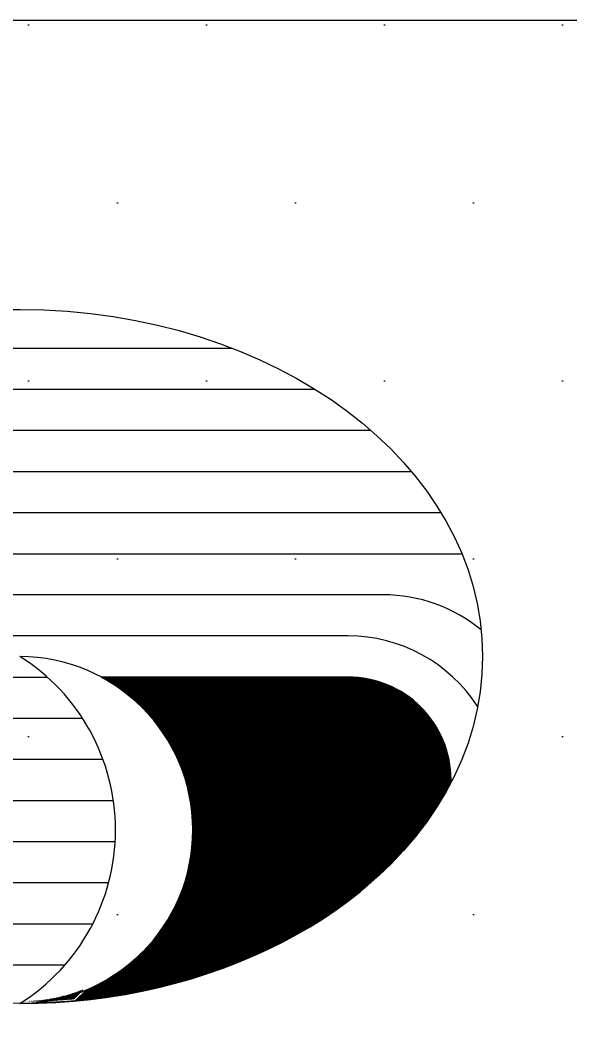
# Model space of a CAD drawing. Header units: millimetres. Extents: x 909 to 159266, y 137 to 21462.
# Drawn here: x 35021.1 to 35104.6, y 11707.7 to 11859.3 of the extents above; entities that cross this region are included whole.
import ezdxf

# ---------------------------------------------------------------- set-up
doc = ezdxf.new("R2010")
doc.units = ezdxf.units.MM
doc.header["$LTSCALE"] = 50
doc.header["$MEASUREMENT"] = 0
doc.layers.add('1', color=1, linetype='Continuous')
doc.layers.add('DIM', color=7, linetype='Continuous')

msp = doc.modelspace()

# ---------------------------------------------------------------- hatches: boundary and pattern name
h = msp.add_hatch()
h.set_pattern_fill('DOTS', color=3, scale=17)
h.set_pattern_definition([(0, (-106068.216, 86937.806), (13.49375, 26.9875), [0, -26.9875])])
h.paths.add_polyline_path([(34015.02, 11859.33), (36315.02, 11859.33), (36315.02, 11659.33), (34015.02, 11659.33)])

# ---------------------------------------------------------------- linework, layer by layer
at = {"color": 5}
for p, q in [((35033.54, 11759.66), (35033.58, 11759.69)), ((35033.63, 11759.61), (35033.72, 11759.69)), ((35033.72, 11759.56), (35033.86, 11759.69)), ((35033.81, 11759.51), (35033.99, 11759.69)), ((35033.9, 11759.46), (35034.13, 11759.69)), ((35033.99, 11759.41), (35034.27, 11759.69)), ((35034.08, 11759.36), (35034.41, 11759.69)), ((35034.16, 11759.31), (35034.54, 11759.69)), ((35034.25, 11759.26), (35034.68, 11759.69)), ((35034.34, 11759.21), (35034.82, 11759.69)), ((35034.43, 11759.16), (35034.96, 11759.69)), ((35034.51, 11759.11), (35035.1, 11759.69)), ((35034.6, 11759.06), (35035.23, 11759.69)), ((35034.68, 11759.01), (35035.37, 11759.69)), ((35034.77, 11758.95), (35035.51, 11759.69)), ((35034.85, 11758.9), (35035.65, 11759.69)), ((35034.94, 11758.85), (35035.79, 11759.69)), ((35035.02, 11758.8), (35035.92, 11759.69)), ((35035.11, 11758.74), (35036.06, 11759.69)), ((35035.19, 11758.69), (35036.2, 11759.69)), ((35035.28, 11758.63), (35036.34, 11759.69)), ((35035.36, 11758.58), (35036.47, 11759.69)), ((35035.44, 11758.53), (35036.61, 11759.69)), ((35035.53, 11758.47), (35036.75, 11759.69)), ((35035.61, 11758.42), (35036.89, 11759.69)), ((35035.69, 11758.36), (35037.03, 11759.69)), ((35035.78, 11758.31), (35037.16, 11759.69)), ((35035.86, 11758.25), (35037.3, 11759.69)), ((35035.94, 11758.19), (35037.44, 11759.69)), ((35036.02, 11758.14), (35037.58, 11759.69)), ((35036.1, 11758.08), (35037.71, 11759.69)), ((35036.18, 11758.03), (35037.85, 11759.69)), ((35036.26, 11757.97), (35037.99, 11759.69)), ((35036.35, 11757.91), (35038.13, 11759.69)), ((35036.43, 11757.85), (35038.27, 11759.69)), ((35036.51, 11757.8), (35038.4, 11759.69)), ((35036.59, 11757.74), (35038.54, 11759.69)), ((35036.66, 11757.68), (35038.68, 11759.69)), ((35036.74, 11757.62), (35038.82, 11759.69)), ((35036.82, 11757.56), (35038.95, 11759.69)), ((35036.9, 11757.5), (35039.09, 11759.69)), ((35036.98, 11757.44), (35039.23, 11759.69)), ((35037.06, 11757.38), (35039.37, 11759.69)), ((35037.14, 11757.32), (35039.51, 11759.69)), ((35037.21, 11757.26), (35039.64, 11759.69)), ((35037.29, 11757.2), (35039.78, 11759.69)), ((35037.37, 11757.14), (35039.92, 11759.69)), ((35037.44, 11757.08), (35040.06, 11759.69)), ((35037.52, 11757.02), (35040.19, 11759.69)), ((35037.6, 11756.96), (35040.33, 11759.69)), ((35037.67, 11756.9), (35040.47, 11759.69)), ((35037.75, 11756.83), (35040.61, 11759.69)), ((35037.83, 11756.77), (35040.75, 11759.69)), ((35037.9, 11756.71), (35040.88, 11759.69)), ((35037.98, 11756.65), (35041.02, 11759.69)), ((35038.05, 11756.58), (35041.16, 11759.69)), ((35038.12, 11756.52), (35041.3, 11759.69)), ((35038.2, 11756.46), (35041.43, 11759.69)), ((35038.27, 11756.39), (35041.57, 11759.69)), ((35038.35, 11756.33), (35041.71, 11759.69)), ((35038.42, 11756.27), (35041.85, 11759.69)), ((35038.49, 11756.2), (35041.99, 11759.69)), ((35038.57, 11756.14), (35042.12, 11759.69)), ((35038.64, 11756.07), (35042.26, 11759.69)), ((35038.71, 11756.01), (35042.4, 11759.69)), ((35038.78, 11755.94), (35042.54, 11759.69)), ((35038.86, 11755.87), (35042.68, 11759.69)), ((35038.93, 11755.81), (35042.81, 11759.69)), ((35039, 11755.74), (35042.95, 11759.69)), ((35039.07, 11755.67), (35043.09, 11759.69)), ((35039.14, 11755.61), (35043.23, 11759.69)), ((35039.21, 11755.54), (35043.36, 11759.69)), ((35039.28, 11755.47), (35043.5, 11759.69)), ((35039.35, 11755.41), (35043.64, 11759.69)), ((35039.42, 11755.34), (35043.78, 11759.69)), ((35039.49, 11755.27), (35043.92, 11759.69)), ((35039.56, 11755.2), (35044.05, 11759.69)), ((35039.63, 11755.13), (35044.19, 11759.69)), ((35039.7, 11755.06), (35044.33, 11759.69)), ((35039.77, 11754.99), (35044.47, 11759.69)), ((35039.84, 11754.92), (35044.6, 11759.69)), ((35039.9, 11754.86), (35044.74, 11759.69)), ((35039.97, 11754.79), (35044.88, 11759.69)), ((35040.04, 11754.71), (35045.02, 11759.69)), ((35040.11, 11754.64), (35045.16, 11759.69)), ((35040.17, 11754.57), (35045.29, 11759.69)), ((35040.24, 11754.5), (35045.43, 11759.69)), ((35040.31, 11754.43), (35045.57, 11759.69)), ((35040.37, 11754.36), (35045.71, 11759.69)), ((35040.44, 11754.29), (35045.84, 11759.69)), ((35040.51, 11754.22), (35045.98, 11759.69)), ((35040.57, 11754.14), (35046.12, 11759.69)), ((35040.64, 11754.07), (35046.26, 11759.69)), ((35040.7, 11754), (35046.4, 11759.69)), ((35040.77, 11753.93), (35046.53, 11759.69)), ((35040.83, 11753.85), (35046.67, 11759.69)), ((35040.89, 11753.78), (35046.81, 11759.69)), ((35040.96, 11753.71), (35046.95, 11759.69)), ((35041.02, 11753.63), (35047.08, 11759.69)), ((35041.09, 11753.56), (35047.22, 11759.69)), ((35041.15, 11753.48), (35047.36, 11759.69)), ((35041.21, 11753.41), (35047.5, 11759.69)), ((35041.27, 11753.33), (35047.64, 11759.69)), ((35041.34, 11753.26), (35047.77, 11759.69)), ((35041.4, 11753.18), (35047.91, 11759.69)), ((35041.46, 11753.11), (35048.05, 11759.69)), ((35041.52, 11753.03), (35048.19, 11759.69)), ((35041.58, 11752.95), (35048.32, 11759.69)), ((35041.65, 11752.88), (35048.46, 11759.69)), ((35041.71, 11752.8), (35048.6, 11759.69)), ((35041.77, 11752.72), (35048.74, 11759.69)), ((35041.83, 11752.65), (35048.88, 11759.69)), ((35041.89, 11752.57), (35049.01, 11759.69)), ((35041.95, 11752.49), (35049.15, 11759.69)), ((35042.01, 11752.41), (35049.29, 11759.69)), ((35042.07, 11752.33), (35049.43, 11759.69)), ((35042.13, 11752.25), (35049.57, 11759.69)), ((35042.18, 11752.18), (35049.7, 11759.69)), ((35042.24, 11752.1), (35049.84, 11759.69)), ((35042.3, 11752.02), (35049.98, 11759.69)), ((35042.36, 11751.94), (35050.12, 11759.69)), ((35042.42, 11751.86), (35050.25, 11759.69)), ((35042.47, 11751.78), (35050.39, 11759.69)), ((35042.53, 11751.7), (35050.53, 11759.69)), ((35042.59, 11751.61), (35050.67, 11759.69)), ((35042.65, 11751.53), (35050.81, 11759.69)), ((35042.7, 11751.45), (35050.94, 11759.69)), ((35042.76, 11751.37), (35051.08, 11759.69)), ((35042.81, 11751.29), (35051.22, 11759.69)), ((35042.87, 11751.21), (35051.36, 11759.69)), ((35042.93, 11751.12), (35051.49, 11759.69)), ((35042.98, 11751.04), (35051.63, 11759.69)), ((35043.03, 11750.96), (35051.77, 11759.69)), ((35043.09, 11750.88), (35051.91, 11759.69)), ((35043.14, 11750.79), (35052.05, 11759.69)), ((35043.2, 11750.71), (35052.18, 11759.69)), ((35043.25, 11750.62), (35052.32, 11759.69)), ((35043.3, 11750.54), (35052.46, 11759.69)), ((35043.36, 11750.45), (35052.6, 11759.69)), ((35043.41, 11750.37), (35052.73, 11759.69)), ((35043.46, 11750.28), (35052.87, 11759.69)), ((35043.52, 11750.2), (35053.01, 11759.69)), ((35043.57, 11750.11), (35053.15, 11759.69)), ((35043.62, 11750.03), (35053.29, 11759.69)), ((35043.67, 11749.94), (35053.42, 11759.69)), ((35043.72, 11749.85), (35053.56, 11759.69)), ((35043.77, 11749.77), (35053.7, 11759.69)), ((35043.82, 11749.68), (35053.84, 11759.69)), ((35043.87, 11749.59), (35053.97, 11759.69)), ((35043.92, 11749.51), (35054.11, 11759.69)), ((35043.97, 11749.42), (35054.25, 11759.69)), ((35044.02, 11749.33), (35054.39, 11759.69)), ((35044.07, 11749.24), (35054.53, 11759.69)), ((35044.12, 11749.15), (35054.66, 11759.69)), ((35044.17, 11749.06), (35054.8, 11759.69)), ((35044.22, 11748.97), (35054.94, 11759.69)), ((35044.27, 11748.88), (35055.08, 11759.69)), ((35044.31, 11748.79), (35055.21, 11759.69)), ((35044.36, 11748.7), (35055.35, 11759.69)), ((35044.41, 11748.61), (35055.49, 11759.69)), ((35044.46, 11748.52), (35055.63, 11759.69)), ((35044.5, 11748.43), (35055.77, 11759.69)), ((35044.55, 11748.34), (35055.9, 11759.69)), ((35044.6, 11748.25), (35056.04, 11759.69)), ((35044.64, 11748.15), (35056.18, 11759.69)), ((35044.69, 11748.06), (35056.32, 11759.69)), ((35044.73, 11747.97), (35056.46, 11759.69)), ((35044.78, 11747.88), (35056.59, 11759.69)), ((35044.82, 11747.78), (35056.73, 11759.69)), ((35044.87, 11747.69), (35056.87, 11759.69)), ((35044.91, 11747.6), (35057.01, 11759.69)), ((35044.95, 11747.5), (35057.14, 11759.69)), ((35045, 11747.41), (35057.28, 11759.69)), ((35045.04, 11747.31), (35057.42, 11759.69)), ((35045.08, 11747.22), (35057.56, 11759.69)), ((35045.12, 11747.12), (35057.7, 11759.69)), ((35045.17, 11747.03), (35057.83, 11759.69)), ((35045.21, 11746.93), (35057.97, 11759.69)), ((35045.25, 11746.83), (35058.11, 11759.69)), ((35045.29, 11746.74), (35058.25, 11759.69)), ((35045.33, 11746.64), (35058.38, 11759.69)), ((35045.37, 11746.54), (35058.52, 11759.69)), ((35045.41, 11746.44), (35058.66, 11759.69)), ((35045.45, 11746.35), (35058.8, 11759.69)), ((35045.49, 11746.25), (35058.94, 11759.69)), ((35045.53, 11746.15), (35059.07, 11759.69)), ((35045.57, 11746.05), (35059.21, 11759.69)), ((35045.61, 11745.95), (35059.35, 11759.69)), ((35045.65, 11745.85), (35059.49, 11759.69)), ((35045.68, 11745.75), (35059.62, 11759.69)), ((35045.72, 11745.65), (35059.76, 11759.69)), ((35045.76, 11745.55), (35059.9, 11759.69)), ((35045.79, 11745.45), (35060.04, 11759.69)), ((35045.83, 11745.35), (35060.18, 11759.69)), ((35045.87, 11745.25), (35060.31, 11759.69)), ((35045.9, 11745.14), (35060.45, 11759.69)), ((35045.94, 11745.04), (35060.59, 11759.69)), ((35045.97, 11744.94), (35060.73, 11759.69)), ((35046.01, 11744.84), (35060.86, 11759.69)), ((35046.04, 11744.73), (35061, 11759.69)), ((35046.08, 11744.63), (35061.14, 11759.69)), ((35046.11, 11744.52), (35061.28, 11759.69)), ((35046.14, 11744.42), (35061.42, 11759.69)), ((35046.18, 11744.32), (35061.55, 11759.69)), ((35046.21, 11744.21), (35061.69, 11759.69)), ((35046.24, 11744.1), (35061.83, 11759.69)), ((35046.27, 11744), (35061.97, 11759.69)), ((35046.3, 11743.89), (35062.1, 11759.69)), ((35046.33, 11743.78), (35062.24, 11759.69)), ((35046.36, 11743.68), (35062.38, 11759.69)), ((35046.4, 11743.57), (35062.52, 11759.69)), ((35046.42, 11743.46), (35062.66, 11759.69)), ((35046.45, 11743.35), (35062.79, 11759.69)), ((35046.48, 11743.25), (35062.93, 11759.69)), ((35046.51, 11743.14), (35063.07, 11759.69)), ((35046.54, 11743.03), (35063.21, 11759.69)), ((35046.57, 11742.92), (35063.35, 11759.69)), ((35046.6, 11742.81), (35063.48, 11759.69)), ((35046.62, 11742.7), (35063.62, 11759.69)), ((35046.65, 11742.58), (35063.76, 11759.69)), ((35046.68, 11742.47), (35063.9, 11759.69)), ((35046.7, 11742.36), (35064.03, 11759.69)), ((35046.73, 11742.25), (35064.17, 11759.69)), ((35046.74, 11730.83), (35075.06, 11759.14)), ((35046.75, 11742.14), (35064.31, 11759.69)), ((35046.78, 11742.02), (35064.45, 11759.69)), ((35046.78, 11731), (35074.95, 11759.17)), ((35046.8, 11741.91), (35064.59, 11759.69)), ((35046.82, 11741.79), (35064.72, 11759.69)), ((35046.82, 11731.18), (35074.84, 11759.2)), ((35046.85, 11741.68), (35064.86, 11759.69)), ((35046.85, 11731.35), (35074.73, 11759.22)), ((35046.87, 11741.57), (35065, 11759.69)), ((35046.89, 11741.45), (35065.14, 11759.69)), ((35046.89, 11731.52), (35074.62, 11759.25)), ((35046.91, 11741.33), (35065.27, 11759.69)), ((35046.92, 11731.69), (35074.51, 11759.28)), ((35046.94, 11741.22), (35065.41, 11759.69)), ((35046.95, 11731.86), (35074.39, 11759.3)), ((35046.96, 11741.1), (35065.55, 11759.69)), ((35046.98, 11740.98), (35065.69, 11759.69)), ((35046.98, 11732.03), (35074.28, 11759.33)), ((35047, 11740.87), (35065.83, 11759.69)), ((35047.01, 11732.19), (35074.17, 11759.35)), ((35047.02, 11740.75), (35065.96, 11759.69)), ((35047.03, 11732.36), (35074.05, 11759.38)), ((35047.04, 11740.63), (35066.1, 11759.69)), ((35047.06, 11740.51), (35066.24, 11759.69)), ((35047.06, 11732.52), (35073.94, 11759.4)), ((35047.07, 11740.39), (35066.38, 11759.69)), ((35047.08, 11732.68), (35073.82, 11759.42)), ((35047.09, 11740.27), (35066.51, 11759.69)), ((35047.11, 11740.15), (35066.65, 11759.69)), ((35047.11, 11732.84), (35073.71, 11759.44)), ((35047.12, 11740.03), (35066.79, 11759.69)), ((35047.13, 11733), (35073.59, 11759.47)), ((35047.14, 11739.91), (35066.93, 11759.69)), ((35047.15, 11733.16), (35073.47, 11759.49)), ((35047.16, 11739.78), (35067.07, 11759.69)), ((35047.17, 11739.66), (35067.2, 11759.69)), ((35047.17, 11733.32), (35073.35, 11759.5)), ((35047.19, 11739.54), (35067.34, 11759.69)), ((35047.19, 11733.48), (35073.23, 11759.52)), ((35047.2, 11739.41), (35067.48, 11759.69)), ((35047.21, 11739.29), (35067.62, 11759.69)), ((35047.21, 11733.63), (35073.11, 11759.54)), ((35047.22, 11733.79), (35072.99, 11759.56)), ((35047.23, 11739.17), (35067.75, 11759.69)), ((35047.24, 11739.04), (35067.89, 11759.69)), ((35047.24, 11733.94), (35072.87, 11759.57)), ((35047.25, 11738.91), (35068.03, 11759.69)), ((35047.25, 11734.09), (35072.75, 11759.59)), ((35047.26, 11738.79), (35068.17, 11759.69)), ((35047.26, 11734.24), (35072.62, 11759.6)), ((35047.27, 11738.66), (35068.31, 11759.69)), ((35047.28, 11738.53), (35068.44, 11759.69)), ((35047.28, 11734.39), (35072.5, 11759.61)), ((35047.29, 11738.41), (35068.58, 11759.69)), ((35047.29, 11734.54), (35072.37, 11759.63)), ((35047.3, 11738.28), (35068.72, 11759.69)), ((35047.3, 11734.69), (35072.25, 11759.64)), ((35047.31, 11738.15), (35068.86, 11759.69)), ((35047.31, 11734.84), (35072.12, 11759.65)), ((35047.32, 11738.02), (35068.99, 11759.69)), ((35047.32, 11734.99), (35071.99, 11759.66)), ((35047.33, 11737.76), (35069.27, 11759.69)), ((35047.33, 11737.89), (35069.13, 11759.69)), ((35047.33, 11735.28), (35071.73, 11759.67)), ((35047.33, 11735.13), (35071.86, 11759.67)), ((35047.34, 11737.49), (35069.55, 11759.69)), ((35047.34, 11737.62), (35069.41, 11759.69)), ((35047.34, 11735.42), (35071.6, 11759.68)), ((35047.35, 11737.22), (35069.82, 11759.69)), ((35047.35, 11737.36), (35069.68, 11759.69)), ((35047.35, 11735.85), (35071.2, 11759.69)), ((35047.35, 11735.71), (35071.33, 11759.69)), ((35047.35, 11735.56), (35071.47, 11759.68)), ((35047.36, 11736.95), (35070.1, 11759.69)), ((35047.36, 11737.09), (35069.96, 11759.69)), ((35047.36, 11736.41), (35070.65, 11759.69)), ((35047.36, 11736.54), (35070.51, 11759.69)), ((35047.36, 11736.68), (35070.37, 11759.69)), ((35047.36, 11736.82), (35070.24, 11759.69)), ((35047.36, 11736.27), (35070.79, 11759.69)), ((35047.36, 11736.13), (35070.92, 11759.69)), ((35047.36, 11735.99), (35071.06, 11759.69)), ((35042.98, 11721.97), (35078.66, 11757.65)), ((35043.24, 11722.36), (35078.57, 11757.69)), ((35043.47, 11722.73), (35078.48, 11757.74)), ((35043.68, 11723.08), (35078.39, 11757.79)), ((35043.87, 11723.41), (35078.3, 11757.84)), ((35044.05, 11723.73), (35078.21, 11757.89)), ((35044.22, 11724.03), (35078.12, 11757.94)), ((35044.37, 11724.32), (35078.03, 11757.98)), ((35044.52, 11724.61), (35077.94, 11758.03)), ((35044.66, 11724.88), (35077.85, 11758.08)), ((35044.79, 11725.15), (35077.76, 11758.12)), ((35044.91, 11725.41), (35077.66, 11758.17)), ((35045.03, 11725.67), (35077.57, 11758.21)), ((35045.14, 11725.91), (35077.48, 11758.25)), ((35045.24, 11726.16), (35077.38, 11758.3)), ((35045.34, 11726.4), (35077.29, 11758.34)), ((35045.44, 11726.63), (35077.19, 11758.38)), ((35045.53, 11726.86), (35077.1, 11758.42)), ((35045.62, 11727.08), (35077, 11758.47)), ((35045.7, 11727.31), (35076.9, 11758.51)), ((35045.78, 11727.52), (35076.8, 11758.55)), ((35045.86, 11727.74), (35076.71, 11758.59)), ((35045.93, 11727.95), (35076.61, 11758.62)), ((35046, 11728.16), (35076.51, 11758.66)), ((35046.07, 11728.36), (35076.41, 11758.7)), ((35046.14, 11728.57), (35076.31, 11758.74)), ((35046.2, 11728.77), (35076.21, 11758.77)), ((35046.26, 11728.97), (35076.11, 11758.81)), ((35046.32, 11729.16), (35076, 11758.85)), ((35046.37, 11729.35), (35075.9, 11758.88)), ((35046.43, 11729.54), (35075.8, 11758.92)), ((35046.48, 11729.73), (35075.69, 11758.95)), ((35046.53, 11729.92), (35075.59, 11758.98)), ((35046.57, 11730.11), (35075.48, 11759.02)), ((35046.62, 11730.29), (35075.38, 11759.05)), ((35046.66, 11730.47), (35075.27, 11759.08)), ((35046.7, 11730.65), (35075.16, 11759.11)), ((35032.76, 11710.92), (35079.18, 11757.34)), ((35032.92, 11710.94), (35079.26, 11757.28)), ((35033.08, 11710.96), (35079.35, 11757.23)), ((35033.24, 11710.98), (35079.43, 11757.18)), ((35033.39, 11711), (35079.51, 11757.12)), ((35033.55, 11711.02), (35079.6, 11757.07)), ((35033.71, 11711.04), (35079.68, 11757.01)), ((35033.87, 11711.07), (35079.76, 11756.95)), ((35034.03, 11711.09), (35079.84, 11756.9)), ((35034.19, 11711.11), (35079.92, 11756.84)), ((35034.35, 11711.13), (35080, 11756.78)), ((35034.52, 11711.16), (35080.08, 11756.73)), ((35034.68, 11711.18), (35080.16, 11756.67)), ((35034.84, 11711.21), (35080.24, 11756.61)), ((35035, 11711.23), (35080.32, 11756.55)), ((35035.16, 11711.25), (35080.4, 11756.49)), ((35035.33, 11711.28), (35080.48, 11756.43)), ((35035.49, 11711.31), (35080.56, 11756.37)), ((35035.65, 11711.33), (35080.63, 11756.31)), ((35035.82, 11711.36), (35080.71, 11756.25)), ((35035.98, 11711.38), (35080.78, 11756.19)), ((35036.15, 11711.41), (35080.86, 11756.13)), ((35040.62, 11718.92), (35079.09, 11757.39)), ((35041.44, 11719.88), (35079.01, 11757.44)), ((35041.96, 11720.53), (35078.92, 11757.49)), ((35042.36, 11721.07), (35078.83, 11757.54)), ((35042.69, 11721.54), (35078.75, 11757.59)), ((35036.31, 11711.44), (35080.94, 11756.06)), ((35036.48, 11711.47), (35081.01, 11756)), ((35036.64, 11711.49), (35081.09, 11755.94)), ((35036.81, 11711.52), (35081.16, 11755.87)), ((35036.97, 11711.55), (35081.23, 11755.81)), ((35037.14, 11711.58), (35081.31, 11755.74)), ((35037.31, 11711.61), (35081.38, 11755.68)), ((35037.48, 11711.64), (35081.45, 11755.61)), ((35037.64, 11711.67), (35081.52, 11755.55)), ((35037.81, 11711.7), (35081.59, 11755.48)), ((35037.98, 11711.73), (35081.66, 11755.41)), ((35038.15, 11711.76), (35081.74, 11755.35)), ((35038.32, 11711.79), (35081.81, 11755.28)), ((35038.49, 11711.83), (35081.87, 11755.21)), ((35038.66, 11711.86), (35081.94, 11755.14)), ((35038.83, 11711.89), (35082.01, 11755.07)), ((35039, 11711.93), (35082.08, 11755)), ((35039.18, 11711.96), (35082.15, 11754.93)), ((35039.35, 11712), (35082.22, 11754.86)), ((35039.52, 11712.03), (35082.28, 11754.79)), ((35039.69, 11712.07), (35082.35, 11754.72)), ((35039.87, 11712.1), (35082.42, 11754.65)), ((35040.04, 11712.14), (35082.48, 11754.58)), ((35040.22, 11712.18), (35082.55, 11754.51)), ((35040.39, 11712.21), (35082.61, 11754.43)), ((35040.57, 11712.25), (35082.68, 11754.36)), ((35040.74, 11712.29), (35082.74, 11754.29)), ((35040.92, 11712.33), (35082.8, 11754.21)), ((35041.1, 11712.37), (35082.87, 11754.14)), ((35041.27, 11712.41), (35082.93, 11754.06)), ((35041.45, 11712.45), (35082.99, 11753.99)), ((35041.63, 11712.49), (35083.05, 11753.91)), ((35041.81, 11712.53), (35083.12, 11753.83)), ((35041.99, 11712.57), (35083.18, 11753.76)), ((35042.17, 11712.61), (35083.24, 11753.68)), ((35042.35, 11712.65), (35083.3, 11753.6)), ((35042.53, 11712.7), (35083.36, 11753.52)), ((35042.71, 11712.74), (35083.42, 11753.44)), ((35042.9, 11712.79), (35083.48, 11753.37)), ((35043.08, 11712.83), (35083.53, 11753.29)), ((35043.26, 11712.88), (35083.59, 11753.21)), ((35043.44, 11712.92), (35083.65, 11753.13)), ((35043.63, 11712.97), (35083.71, 11753.05)), ((35043.81, 11713.02), (35083.76, 11752.96)), ((35044, 11713.06), (35083.82, 11752.88)), ((35044.19, 11713.11), (35083.87, 11752.8)), ((35044.37, 11713.16), (35083.93, 11752.72)), ((35044.56, 11713.21), (35083.98, 11752.63)), ((35044.75, 11713.26), (35084.04, 11752.55)), ((35044.94, 11713.31), (35084.09, 11752.47)), ((35045.13, 11713.36), (35084.15, 11752.38)), ((35045.32, 11713.41), (35084.2, 11752.3)), ((35045.51, 11713.47), (35084.25, 11752.21)), ((35045.7, 11713.52), (35084.3, 11752.13)), ((35045.89, 11713.57), (35084.35, 11752.04)), ((35046.08, 11713.63), (35084.4, 11751.95)), ((35046.27, 11713.68), (35084.46, 11751.87)), ((35046.47, 11713.74), (35084.51, 11751.78)), ((35046.66, 11713.8), (35084.55, 11751.69)), ((35046.86, 11713.85), (35084.6, 11751.6)), ((35047.05, 11713.91), (35084.65, 11751.51)), ((35047.25, 11713.97), (35084.7, 11751.42)), ((35047.45, 11714.03), (35084.75, 11751.33)), ((35047.65, 11714.09), (35084.8, 11751.24)), ((35047.84, 11714.15), (35084.84, 11751.15)), ((35048.04, 11714.21), (35084.89, 11751.06)), ((35048.24, 11714.28), (35084.93, 11750.97)), ((35048.45, 11714.34), (35084.98, 11750.87)), ((35048.65, 11714.4), (35085.02, 11750.78)), ((35048.85, 11714.47), (35085.07, 11750.69)), ((35049.05, 11714.54), (35085.11, 11750.59)), ((35049.26, 11714.6), (35085.15, 11750.5)), ((35049.46, 11714.67), (35085.2, 11750.4)), ((35049.67, 11714.74), (35085.24, 11750.31)), ((35049.88, 11714.81), (35085.28, 11750.21)), ((35050.09, 11714.88), (35085.32, 11750.11)), ((35050.3, 11714.95), (35085.36, 11750.01)), ((35050.51, 11715.02), (35085.4, 11749.92)), ((35050.72, 11715.1), (35085.44, 11749.82)), ((35050.93, 11715.17), (35085.48, 11749.72)), ((35051.14, 11715.25), (35085.52, 11749.62)), ((35051.36, 11715.32), (35085.55, 11749.52)), ((35051.57, 11715.4), (35085.59, 11749.42)), ((35051.79, 11715.48), (35085.63, 11749.32)), ((35052, 11715.56), (35085.66, 11749.22)), ((35052.22, 11715.64), (35085.7, 11749.11)), ((35052.44, 11715.72), (35085.73, 11749.01)), ((35052.66, 11715.8), (35085.77, 11748.91)), ((35052.88, 11715.89), (35085.8, 11748.8)), ((35053.11, 11715.97), (35085.83, 11748.7)), ((35053.33, 11716.06), (35085.87, 11748.59)), ((35053.56, 11716.14), (35085.9, 11748.48)), ((35053.78, 11716.23), (35085.93, 11748.38)), ((35054.01, 11716.32), (35085.96, 11748.27)), ((35054.24, 11716.42), (35085.99, 11748.16)), ((35054.47, 11716.51), (35086.02, 11748.05)), ((35054.71, 11716.6), (35086.04, 11747.94)), ((35054.94, 11716.7), (35086.07, 11747.83)), ((35055.17, 11716.8), (35086.1, 11747.72)), ((35055.41, 11716.9), (35086.13, 11747.61)), ((35055.65, 11717), (35086.15, 11747.5)), ((35055.89, 11717.1), (35086.18, 11747.38)), ((35056.13, 11717.2), (35086.2, 11747.27)), ((35056.37, 11717.31), (35086.22, 11747.16)), ((35056.62, 11717.41), (35086.25, 11747.04)), ((35056.87, 11717.52), (35086.27, 11746.93)), ((35057.11, 11717.63), (35086.29, 11746.81)), ((35057.36, 11717.75), (35086.31, 11746.69)), ((35057.62, 11717.86), (35086.33, 11746.57)), ((35057.87, 11717.98), (35086.35, 11746.45)), ((35058.13, 11718.1), (35086.36, 11746.33)), ((35058.39, 11718.22), (35086.38, 11746.21)), ((35058.65, 11718.34), (35086.4, 11746.09)), ((35058.91, 11718.47), (35086.41, 11745.97)), ((35059.18, 11718.59), (35086.43, 11745.85)), ((35059.44, 11718.72), (35086.44, 11745.72)), ((35059.72, 11718.86), (35086.45, 11745.6)), ((35059.99, 11718.99), (35086.47, 11745.47)), ((35060.27, 11719.13), (35086.48, 11745.34)), ((35060.54, 11719.27), (35086.49, 11745.21)), ((35060.83, 11719.42), (35086.49, 11745.09)), ((35061.11, 11719.57), (35086.5, 11744.96)), ((35061.4, 11719.72), (35086.51, 11744.82)), ((35061.69, 11719.87), (35086.51, 11744.69)), ((35061.99, 11720.03), (35086.52, 11744.56)), ((35062.29, 11720.19), (35086.52, 11744.42)), ((35062.59, 11720.36), (35086.52, 11744.29)), ((35062.9, 11720.53), (35086.53, 11744.15)), ((35063.21, 11720.7), (35086.53, 11744.01)), ((35063.53, 11720.88), (35086.69, 11744.04)), ((35063.85, 11721.06), (35086.54, 11743.76)), ((35064.18, 11721.25), (35086.39, 11743.47)), ((35064.51, 11721.45), (35086.24, 11743.17)), ((35064.85, 11721.65), (35086.07, 11742.87)), ((35065.19, 11721.86), (35085.9, 11742.57)), ((35065.55, 11722.07), (35085.73, 11742.25)), ((35065.91, 11722.29), (35085.54, 11741.93)), ((35066.28, 11722.52), (35085.35, 11741.6)), ((35066.65, 11722.76), (35085.15, 11741.26)), ((35067.04, 11723.01), (35084.94, 11740.91)), ((35067.44, 11723.27), (35084.72, 11740.55)), ((35067.85, 11723.54), (35084.49, 11740.18)), ((35068.27, 11723.83), (35084.24, 11739.8)), ((35068.71, 11724.13), (35083.98, 11739.4)), ((35069.16, 11724.45), (35083.7, 11738.98)), ((35069.64, 11724.79), (35083.4, 11738.54)), ((35070.14, 11725.15), (35083.07, 11738.08)), ((35070.67, 11725.54), (35082.72, 11737.59)), ((35071.23, 11725.97), (35082.33, 11737.07)), ((35071.85, 11726.44), (35081.9, 11736.49)), ((35072.52, 11726.97), (35081.4, 11735.86)), ((35073.28, 11727.6), (35080.82, 11735.14)), ((35074.2, 11728.38), (35080.08, 11734.26)), ((35075.47, 11729.51), (35078.98, 11733.03)), ((35032.6, 11710.9), (35038.64, 11716.93)), ((35032.13, 11710.84), (35036.49, 11715.2)), ((35032.29, 11710.86), (35037.02, 11715.6)), ((35032.45, 11710.88), (35037.68, 11716.11)), ((35031.2, 11710.74), (35034.15, 11713.68)), ((35031.36, 11710.75), (35034.48, 11713.88)), ((35031.51, 11710.77), (35034.83, 11714.09)), ((35031.67, 11710.79), (35035.19, 11714.32)), ((35031.82, 11710.81), (35035.59, 11714.57)), ((35031.98, 11710.82), (35036.01, 11714.86)), ((35029.12, 11710.83), (35030.45, 11712.17)), ((35029.25, 11710.85), (35030.66, 11712.25)), ((35029.52, 11710.57), (35031.16, 11712.21)), ((35029.67, 11710.58), (35031.4, 11712.31)), ((35029.82, 11710.6), (35031.64, 11712.42)), ((35029.97, 11710.61), (35031.89, 11712.53)), ((35030.13, 11710.63), (35032.15, 11712.65)), ((35030.28, 11710.64), (35032.41, 11712.77)), ((35030.43, 11710.66), (35032.67, 11712.9)), ((35030.58, 11710.67), (35032.95, 11713.04)), ((35030.74, 11710.69), (35033.23, 11713.18)), ((35030.89, 11710.7), (35033.53, 11713.34)), ((35031.05, 11710.72), (35033.83, 11713.51)), ((35023.86, 11710.54), (35023.94, 11710.62)), ((35023.99, 11710.55), (35024.08, 11710.63)), ((35024.12, 11710.55), (35024.22, 11710.65)), ((35024.25, 11710.55), (35024.35, 11710.66)), ((35024.37, 11710.56), (35024.49, 11710.68)), ((35024.5, 11710.56), (35024.63, 11710.69)), ((35024.63, 11710.57), (35024.78, 11710.71)), ((35024.76, 11710.57), (35024.92, 11710.73)), ((35024.89, 11710.57), (35025.06, 11710.75)), ((35025.02, 11710.58), (35025.21, 11710.77)), ((35025.15, 11710.58), (35025.35, 11710.79)), ((35025.27, 11710.59), (35025.5, 11710.81)), ((35025.4, 11710.59), (35025.65, 11710.84)), ((35025.53, 11710.6), (35025.8, 11710.86)), ((35025.66, 11710.61), (35025.95, 11710.89)), ((35025.79, 11710.61), (35026.1, 11710.92)), ((35025.92, 11710.62), (35026.25, 11710.95)), ((35026.05, 11710.62), (35026.41, 11710.98)), ((35026.18, 11710.63), (35026.56, 11711.01)), ((35026.32, 11710.64), (35026.72, 11711.04)), ((35026.45, 11710.64), (35026.88, 11711.08)), ((35026.58, 11710.65), (35027.04, 11711.11)), ((35026.71, 11710.66), (35027.2, 11711.15)), ((35026.84, 11710.67), (35027.36, 11711.19)), ((35026.97, 11710.68), (35027.53, 11711.23)), ((35027.11, 11710.68), (35027.69, 11711.27)), ((35027.24, 11710.69), (35027.86, 11711.32)), ((35027.37, 11710.7), (35028.03, 11711.36)), ((35027.5, 11710.71), (35028.2, 11711.41)), ((35027.64, 11710.72), (35028.38, 11711.46)), ((35027.77, 11710.73), (35028.55, 11711.51)), ((35027.9, 11710.74), (35028.73, 11711.57)), ((35028.04, 11710.75), (35028.91, 11711.62)), ((35028.17, 11710.76), (35029.09, 11711.68)), ((35028.31, 11710.77), (35029.28, 11711.74)), ((35028.44, 11710.78), (35029.47, 11711.81)), ((35028.57, 11710.79), (35029.66, 11711.87)), ((35028.71, 11710.8), (35029.85, 11711.94)), ((35028.84, 11710.81), (35030.05, 11712.01)), ((35028.98, 11710.82), (35030.25, 11712.09)), ((35021.98, 11710.52), (35021.98, 11710.52)), ((35022.11, 11710.52), (35022.11, 11710.52)), ((35022.23, 11710.52), (35022.23, 11710.52)), ((35022.35, 11710.52), (35022.36, 11710.53)), ((35022.48, 11710.52), (35022.49, 11710.53)), ((35022.6, 11710.52), (35022.62, 11710.53)), ((35022.73, 11710.52), (35022.74, 11710.54)), ((35022.85, 11710.53), (35022.87, 11710.54)), ((35022.98, 11710.53), (35023, 11710.55)), ((35023.11, 11710.53), (35023.14, 11710.56)), ((35023.23, 11710.53), (35023.27, 11710.57)), ((35023.36, 11710.53), (35023.4, 11710.58)), ((35023.48, 11710.54), (35023.53, 11710.58)), ((35023.61, 11710.54), (35023.67, 11710.6)), ((35023.74, 11710.54), (35023.8, 11710.61))]:
    msp.add_line(p, q, dxfattribs=at)
at = {"color": 4}
for points in [[(35014.33, 11809.58), (35053.29, 11809.58)], [(35010.09, 11803.35), (35065.88, 11803.35)], [(35007.7, 11797.11), (35074.35, 11797.11)], [(35006.7, 11790.87), (35080.49, 11790.87)], [(35006.98, 11784.64), (35084.98, 11784.64)], [(35008.56, 11778.4), (35088.15, 11778.4)], [(34954.14, 11747.22), (35033.74, 11747.22)], [(34957.31, 11740.98), (35035.32, 11740.98)], [(34961.8, 11734.75), (35035.6, 11734.75)], [(34967.95, 11728.51), (35034.6, 11728.51)], [(34976.42, 11722.28), (35032.2, 11722.28)], [(34989.01, 11716.04), (35027.97, 11716.04)]]:
    msp.add_lwpolyline(points, dxfattribs=at)
for points in [[(35091.1, 11766.84, 0.173746), (35076.25, 11772.17), (35011.68, 11772.17)], [(34951.73, 11770.43, 0.255214), (34971.4, 11759.69), (35025.28, 11759.69)], [(35090.57, 11755.19, 0.255214), (35070.89, 11765.93), (35017.02, 11765.93)], [(34951.2, 11758.78, 0.173746), (34966.05, 11753.46), (35030.62, 11753.46)]]:
    msp.add_lwpolyline(points, format="xyb", dxfattribs=at)
at = {"color": 5, "flags": 128}
msp.add_lwpolyline([(35086.53, 11743.72), (35086.53, 11744.1, 0.414214), (35070.93, 11759.69), (35033.48, 11759.69, -0.741736), (35023.6, 11710.32, 0.224896)], format="xyb", dxfattribs=at)
at = {"color": 5}
msp.add_lwpolyline([(35033.48, 11759.69), (35070.93, 11759.69)], dxfattribs=at)
msp.add_lwpolyline([(35086.53, 11743.72), (35086.53, 11744.1, 0.414214), (35070.93, 11759.69), (35033.48, 11759.69)], format="xyb", dxfattribs=at)
at = {"color": 4}
for centre, radius, start, end in [((35004.52, 11736.5), 31.12, 302.2912, 57.7088), ((35021.05, 11736.5), 26.31, 270.2079, 89.7921)]:
    msp.add_arc(centre, radius, start, end, dxfattribs=at)
msp.add_ellipse((35021.15, 11762.81), major_axis=(70.16, 0), ratio=0.75, dxfattribs=at)
at = {"color": 5}
msp.add_ellipse((35021.15, 11762.81), major_axis=(-70.16, 0), ratio=0.75, start_param=1.570796, end_param=2.778084, dxfattribs=at)
at = {"layer": '1', "color": 5}
msp.add_ellipse((35021.15, 11762.81), major_axis=(-70.16, 0), ratio=0.75, start_param=-1.570796, end_param=-0.363508, dxfattribs=at)
at = {"layer": 'DIM', "color": 3}
msp.add_lwpolyline([(34015.02, 11859.33), (36315.02, 11859.33), (36315.02, 11659.33), (34015.02, 11659.33)], close=True, dxfattribs=at)

doc.saveas('drawing.dxf')
